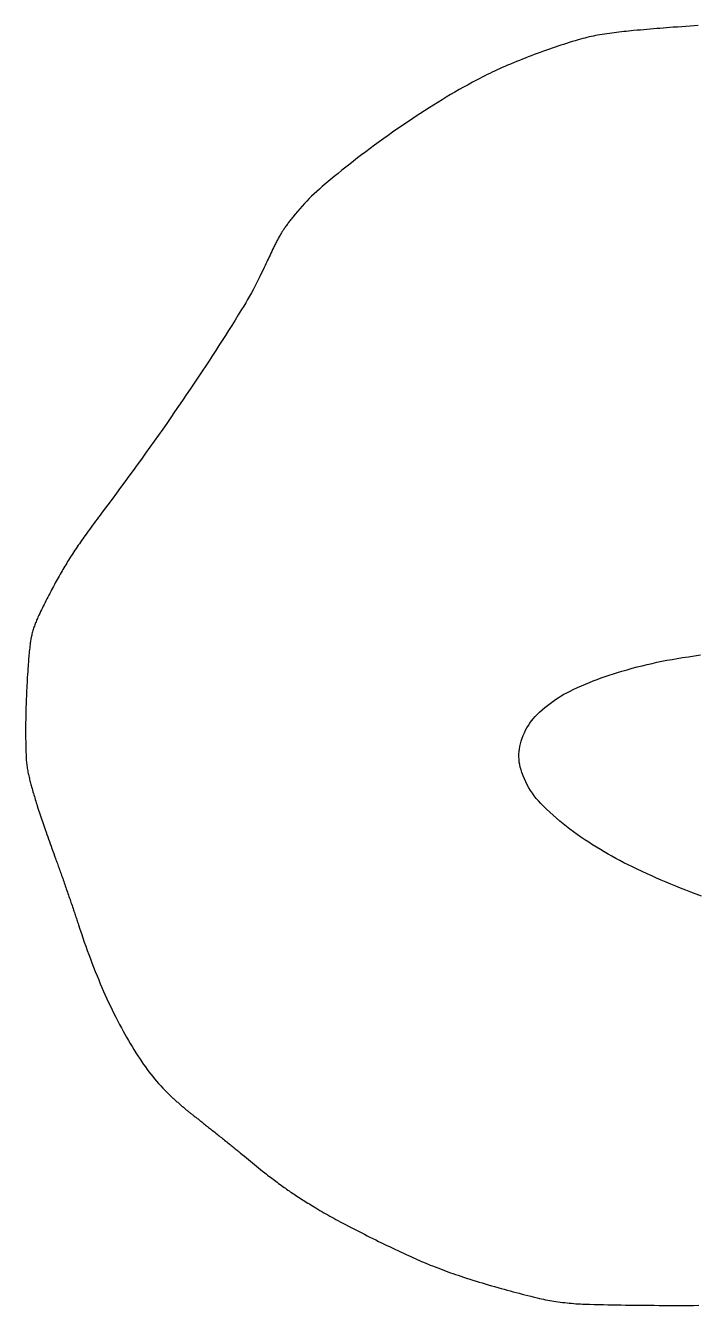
# Model space of a CAD drawing. Extents: x 0 to 1024, y 0 to 751.
# Drawn here: x 0 to 391, y 0 to 745 of the extents above; entities that cross this region are included whole.
import ezdxf

# ---------------------------------------------------------------- set-up
doc = ezdxf.new("R2010")
doc.units = 0

msp = doc.modelspace()

# ---------------------------------------------------------------- linework, layer by layer
for p, q in [((389.26, 745.19), (386.9, 745.03)), ((391.61, 745.35), (389.26, 745.19)), ((324.4, 737.78), (323.13, 737.43)), ((325.65, 738.11), (324.4, 737.78)), ((326.89, 738.43), (325.65, 738.11)), ((328.12, 738.72), (326.89, 738.43)), ((329.35, 739), (328.12, 738.72)), ((330.59, 739.26), (329.35, 739)), ((331.83, 739.51), (330.59, 739.26)), ((333.08, 739.74), (331.83, 739.51)), ((334.36, 739.96), (333.08, 739.74)), ((335.67, 740.17), (334.36, 739.96)), ((337, 740.37), (335.67, 740.17)), ((338.47, 740.58), (337, 740.37)), ((339.92, 740.78), (338.47, 740.58)), ((341.34, 740.97), (339.92, 740.78)), ((342.74, 741.16), (341.34, 740.97)), ((344.12, 741.33), (342.74, 741.16)), ((345.5, 741.5), (344.12, 741.33)), ((346.89, 741.66), (345.5, 741.5)), ((348.28, 741.82), (346.89, 741.66)), ((349.68, 741.97), (348.28, 741.82)), ((351.1, 742.12), (349.68, 741.97)), ((352.55, 742.26), (351.1, 742.12)), ((354.04, 742.4), (352.55, 742.26)), ((356.04, 742.59), (354.04, 742.4)), ((358, 742.77), (356.04, 742.59)), ((359.92, 742.95), (358, 742.77)), ((361.82, 743.11), (359.92, 742.95)), ((363.7, 743.28), (361.82, 743.11)), ((365.57, 743.43), (363.7, 743.28)), ((367.45, 743.59), (365.57, 743.43)), ((369.33, 743.74), (367.45, 743.59)), ((371.23, 743.89), (369.33, 743.74)), ((373.15, 744.04), (371.23, 743.89)), ((375.12, 744.19), (373.15, 744.04)), ((377.12, 744.34), (375.12, 744.19)), ((379.64, 744.52), (377.12, 744.34)), ((382.1, 744.7), (379.64, 744.52)), ((384.51, 744.87), (382.1, 744.7)), ((386.9, 745.03), (384.51, 744.87)), ((301.52, 730.41), (299.68, 729.75)), ((303.27, 731.03), (301.52, 730.41)), ((304.98, 731.63), (303.27, 731.03)), ((306.66, 732.22), (304.98, 731.63)), ((308.33, 732.79), (306.66, 732.22)), ((309.98, 733.34), (308.33, 732.79)), ((311.62, 733.88), (309.98, 733.34)), ((313.27, 734.42), (311.62, 733.88)), ((314.93, 734.95), (313.27, 734.42)), ((316.61, 735.47), (314.93, 734.95)), ((318.31, 735.99), (316.61, 735.47)), ((320.05, 736.52), (318.31, 735.99)), ((321.83, 737.05), (320.05, 736.52)), ((323.13, 737.43), (321.83, 737.05)), ((282.38, 722.98), (280.59, 722.22)), ((284.15, 723.71), (282.38, 722.98)), ((285.88, 724.42), (284.15, 723.71)), ((287.59, 725.12), (285.88, 724.42)), ((289.29, 725.8), (287.59, 725.12)), ((290.99, 726.47), (289.29, 725.8)), ((292.69, 727.13), (290.99, 726.47)), ((294.4, 727.79), (292.69, 727.13)), ((296.13, 728.44), (294.4, 727.79)), ((297.89, 729.09), (296.13, 728.44)), ((299.68, 729.75), (297.89, 729.09)), ((265.97, 715.37), (264.5, 714.61)), ((267.41, 716.11), (265.97, 715.37)), ((268.85, 716.83), (267.41, 716.11)), ((270.27, 717.53), (268.85, 716.83)), ((271.7, 718.22), (270.27, 717.53)), ((273.13, 718.9), (271.7, 718.22)), ((274.57, 719.56), (273.13, 718.9)), ((276.03, 720.23), (274.57, 719.56)), ((277.51, 720.89), (276.03, 720.23)), ((279.03, 721.55), (277.51, 720.89)), ((280.59, 722.22), (279.03, 721.55)), ((252.48, 708.05), (249.97, 706.61)), ((255.03, 709.48), (252.48, 708.05)), ((257.63, 710.92), (255.03, 709.48)), ((260.28, 712.36), (257.63, 710.92)), ((263, 713.82), (260.28, 712.36)), ((264.5, 714.61), (263, 713.82)), ((240.02, 700.66), (237.5, 699.09)), ((242.51, 702.19), (240.02, 700.66)), ((245, 703.68), (242.51, 702.19)), ((247.48, 705.15), (245, 703.68)), ((249.97, 706.61), (247.48, 705.15)), ((229.54, 693.97), (226.8, 692.17)), ((232.36, 695.8), (229.54, 693.97)), ((234.95, 697.47), (232.36, 695.8)), ((237.5, 699.09), (234.95, 697.47)), ((218.87, 686.83), (216.29, 685.05)), ((221.47, 688.61), (218.87, 686.83)), ((224.11, 690.38), (221.47, 688.61)), ((226.8, 692.17), (224.11, 690.38)), ((208.56, 679.58), (205.95, 677.69)), ((211.14, 681.44), (208.56, 679.58)), ((213.72, 683.26), (211.14, 681.44)), ((216.29, 685.05), (213.72, 683.26)), ((198.13, 671.9), (195.72, 670.08)), ((200.6, 673.75), (198.13, 671.9)), ((203.3, 675.75), (200.6, 673.75)), ((205.95, 677.69), (203.3, 675.75)), ((188.77, 664.7), (186.51, 662.91)), ((191.05, 666.49), (188.77, 664.7)), ((193.37, 668.28), (191.05, 666.49)), ((195.72, 670.08), (193.37, 668.28)), ((179.75, 657.42), (177.47, 655.53)), ((182.01, 659.28), (179.75, 657.42)), ((184.26, 661.1), (182.01, 659.28)), ((186.51, 662.91), (184.26, 661.1)), ((169.61, 648.79), (168.1, 647.4)), ((171.18, 650.18), (169.61, 648.79)), ((172.8, 651.58), (171.18, 650.18)), ((175.16, 653.58), (172.8, 651.58)), ((177.47, 655.53), (175.16, 653.58)), ((162.4, 641.71), (161.04, 640.23)), ((163.78, 643.16), (162.4, 641.71)), ((165.19, 644.59), (163.78, 643.16)), ((166.62, 646), (165.19, 644.59)), ((168.1, 647.4), (166.62, 646)), ((155.25, 633.39), (154.86, 632.9)), ((155.65, 633.88), (155.25, 633.39)), ((157, 635.55), (155.65, 633.88)), ((158.34, 637.16), (157, 635.55)), ((159.69, 638.72), (158.34, 637.16)), ((161.04, 640.23), (159.69, 638.72)), ((150.06, 626.29), (149.78, 625.87)), ((150.34, 626.72), (150.06, 626.29)), ((150.63, 627.14), (150.34, 626.72)), ((150.92, 627.57), (150.63, 627.14)), ((151.23, 628.01), (150.92, 627.57)), ((151.6, 628.53), (151.23, 628.01)), ((151.96, 629.04), (151.6, 628.53)), ((152.32, 629.54), (151.96, 629.04)), ((152.68, 630.02), (152.32, 629.54)), ((153.04, 630.51), (152.68, 630.02)), ((153.39, 630.98), (153.04, 630.51)), ((153.75, 631.46), (153.39, 630.98)), ((154.12, 631.93), (153.75, 631.46)), ((154.49, 632.41), (154.12, 631.93)), ((154.86, 632.9), (154.49, 632.41)), ((145.81, 618.87), (145.53, 618.31)), ((146.1, 619.43), (145.81, 618.87)), ((146.39, 619.98), (146.1, 619.43)), ((146.68, 620.53), (146.39, 619.98)), ((146.98, 621.09), (146.68, 620.53)), ((147.29, 621.65), (146.98, 621.09)), ((147.61, 622.22), (147.29, 621.65)), ((147.93, 622.8), (147.61, 622.22)), ((148.2, 623.27), (147.93, 622.8)), ((148.46, 623.72), (148.2, 623.27)), ((148.72, 624.16), (148.46, 623.72)), ((148.98, 624.6), (148.72, 624.16)), ((149.25, 625.03), (148.98, 624.6)), ((149.51, 625.45), (149.25, 625.03)), ((149.78, 625.87), (149.51, 625.45)), ((142.38, 611.78), (141.9, 610.77)), ((142.87, 612.81), (142.38, 611.78)), ((143.36, 613.85), (142.87, 612.81)), ((143.87, 614.91), (143.36, 613.85)), ((144.38, 615.99), (143.87, 614.91)), ((144.67, 616.59), (144.38, 615.99)), ((144.96, 617.17), (144.67, 616.59)), ((145.24, 617.75), (144.96, 617.17)), ((145.53, 618.31), (145.24, 617.75)), ((139, 604.59), (138.5, 603.5)), ((139.5, 605.65), (139, 604.59)), ((139.98, 606.69), (139.5, 605.65)), ((140.47, 607.72), (139.98, 606.69)), ((140.94, 608.74), (140.47, 607.72)), ((141.42, 609.75), (140.94, 608.74)), ((141.9, 610.77), (141.42, 609.75)), ((135.56, 597.37), (134.57, 595.41)), ((136.54, 599.36), (135.56, 597.37)), ((137.52, 601.4), (136.54, 599.36)), ((138.5, 603.5), (137.52, 601.4)), ((131.52, 589.67), (130.46, 587.77)), ((132.56, 591.57), (131.52, 589.67)), ((133.57, 593.48), (132.56, 591.57)), ((134.57, 595.41), (133.57, 593.48)), ((127.08, 582.01), (125.88, 580.03)), ((128.25, 583.95), (127.08, 582.01)), ((129.37, 585.87), (128.25, 583.95)), ((130.46, 587.77), (129.37, 585.87)), ((122.01, 573.82), (120.13, 570.8)), ((123.93, 576.89), (122.01, 573.82)), ((125.88, 580.03), (123.93, 576.89)), ((118.26, 567.84), (116.4, 564.9)), ((120.13, 570.8), (118.26, 567.84)), ((112.67, 559.08), (110.79, 556.16)), ((114.54, 561.99), (112.67, 559.08)), ((116.4, 564.9), (114.54, 561.99)), ((108.88, 553.22), (106.93, 550.25)), ((110.79, 556.16), (108.88, 553.22)), ((102.9, 544.14), (100.53, 540.57)), ((104.94, 547.22), (102.9, 544.14)), ((106.93, 550.25), (104.94, 547.22)), ((98.21, 537.09), (95.92, 533.67)), ((100.53, 540.57), (98.21, 537.09)), ((93.65, 530.31), (91.39, 526.99)), ((95.92, 533.67), (93.65, 530.31)), ((89.13, 523.68), (86.87, 520.39)), ((91.39, 526.99), (89.13, 523.68)), ((84.58, 517.08), (82.26, 513.75)), ((86.87, 520.39), (84.58, 517.08)), ((77.5, 506.96), (75.02, 503.46)), ((79.91, 510.38), (77.5, 506.96)), ((82.26, 513.75), (79.91, 510.38)), ((72.49, 499.89), (70, 496.41)), ((75.02, 503.46), (72.49, 499.89)), ((67.55, 492.99), (65.12, 489.63)), ((70, 496.41), (67.55, 492.99)), ((62.71, 486.3), (60.3, 483)), ((65.12, 489.63), (62.71, 486.3)), ((57.88, 479.7), (55.44, 476.39)), ((60.3, 483), (57.88, 479.7)), ((50.46, 469.69), (47.89, 466.26)), ((52.97, 473.06), (50.46, 469.69)), ((55.44, 476.39), (52.97, 473.06)), ((45.26, 462.76), (44.34, 461.54)), ((47.89, 466.26), (45.26, 462.76)), ((39.98, 455.67), (39.13, 454.52)), ((40.83, 456.83), (39.98, 455.67)), ((41.69, 457.99), (40.83, 456.83)), ((42.55, 459.15), (41.69, 457.99)), ((43.44, 460.33), (42.55, 459.15)), ((44.34, 461.54), (43.44, 460.33)), ((34.08, 447.52), (33.39, 446.55)), ((34.79, 448.51), (34.08, 447.52)), ((35.68, 449.76), (34.79, 448.51)), ((36.56, 450.98), (35.68, 449.76)), ((37.43, 452.18), (36.56, 450.98)), ((38.28, 453.35), (37.43, 452.18)), ((39.13, 454.52), (38.28, 453.35)), ((28.86, 439.92), (28.22, 438.94)), ((29.5, 440.88), (28.86, 439.92)), ((30.14, 441.83), (29.5, 440.88)), ((30.77, 442.77), (30.14, 441.83)), ((31.41, 443.71), (30.77, 442.77)), ((32.06, 444.65), (31.41, 443.71)), ((32.72, 445.59), (32.06, 444.65)), ((33.39, 446.55), (32.72, 445.59)), ((24.04, 432.37), (23.49, 431.48)), ((24.59, 433.26), (24.04, 432.37)), ((25.15, 434.15), (24.59, 433.26)), ((25.72, 435.06), (25.15, 434.15)), ((26.3, 435.98), (25.72, 435.06)), ((26.91, 436.92), (26.3, 435.98)), ((27.57, 437.94), (26.91, 436.92)), ((28.22, 438.94), (27.57, 437.94)), ((19.65, 424.88), (19.07, 423.85)), ((20.24, 425.93), (19.65, 424.88)), ((20.8, 426.9), (20.24, 425.93)), ((21.34, 427.85), (20.8, 426.9)), ((21.88, 428.77), (21.34, 427.85)), ((22.42, 429.68), (21.88, 428.77)), ((22.96, 430.58), (22.42, 429.68)), ((23.49, 431.48), (22.96, 430.58)), ((15.79, 417.85), (15.25, 416.84)), ((16.32, 418.86), (15.79, 417.85)), ((16.86, 419.85), (16.32, 418.86)), ((17.4, 420.84), (16.86, 419.85)), ((17.94, 421.84), (17.4, 420.84)), ((18.5, 422.84), (17.94, 421.84)), ((19.07, 423.85), (18.5, 422.84)), ((11.96, 410.44), (11.44, 409.39)), ((12.5, 411.5), (11.96, 410.44)), ((13.05, 412.59), (12.5, 411.5)), ((13.62, 413.69), (13.05, 412.59)), ((14.17, 414.76), (13.62, 413.69)), ((14.72, 415.81), (14.17, 414.76)), ((15.25, 416.84), (14.72, 415.81)), ((8.36, 403.09), (7.84, 401.99)), ((8.88, 404.16), (8.36, 403.09)), ((9.39, 405.22), (8.88, 404.16)), ((9.9, 406.27), (9.39, 405.22)), ((10.41, 407.31), (9.9, 406.27)), ((10.92, 408.35), (10.41, 407.31)), ((11.44, 409.39), (10.92, 408.35)), ((4.99, 395.1), (4.77, 394.44)), ((5.21, 395.75), (4.99, 395.1)), ((5.44, 396.39), (5.21, 395.75)), ((5.67, 397.03), (5.44, 396.39)), ((5.92, 397.66), (5.67, 397.03)), ((6.17, 398.29), (5.92, 397.66)), ((6.44, 398.93), (6.17, 398.29)), ((6.72, 399.56), (6.44, 398.93)), ((7.01, 400.21), (6.72, 399.56)), ((7.31, 400.87), (7.01, 400.21)), ((7.84, 401.99), (7.31, 400.87)), ((3.14, 387.89), (3.03, 387.23)), ((3.25, 388.53), (3.14, 387.89)), ((3.38, 389.17), (3.25, 388.53)), ((3.51, 389.81), (3.38, 389.17)), ((3.66, 390.45), (3.51, 389.81)), ((3.81, 391.09), (3.66, 390.45)), ((3.98, 391.74), (3.81, 391.09)), ((4.16, 392.4), (3.98, 391.74)), ((4.35, 393.07), (4.16, 392.4)), ((4.56, 393.76), (4.35, 393.07)), ((4.77, 394.44), (4.56, 393.76)), ((2.28, 380.92), (2.17, 379.89)), ((2.39, 381.97), (2.28, 380.92)), ((2.5, 383.02), (2.39, 381.97)), ((2.62, 384.1), (2.5, 383.02)), ((2.75, 385.2), (2.62, 384.1)), ((2.84, 385.89), (2.75, 385.2)), ((2.93, 386.57), (2.84, 385.89)), ((3.03, 387.23), (2.93, 386.57)), ((1.63, 373.6), (1.55, 372.5)), ((1.71, 374.69), (1.63, 373.6)), ((1.8, 375.75), (1.71, 374.69)), ((1.89, 376.79), (1.8, 375.75)), ((1.98, 377.83), (1.89, 376.79)), ((2.07, 378.86), (1.98, 377.83)), ((2.17, 379.89), (2.07, 378.86)), ((356.14, 371.95), (359.02, 372.68)), ((359.02, 372.68), (361.88, 373.37)), ((361.88, 373.37), (364.74, 374.03)), ((364.74, 374.03), (367.61, 374.66)), ((367.61, 374.66), (370.49, 375.25)), ((370.49, 375.25), (373.41, 375.82)), ((373.41, 375.82), (376.38, 376.36)), ((376.38, 376.36), (379.41, 376.88)), ((379.41, 376.88), (382.5, 377.38)), ((382.5, 377.38), (386.05, 377.92)), ((386.05, 377.92), (389.51, 378.43)), ((389.51, 378.43), (392.92, 378.9)), ((1.12, 366.02), (1.02, 364.45)), ((1.22, 367.6), (1.12, 366.02)), ((1.32, 369.2), (1.22, 367.6)), ((1.43, 370.83), (1.32, 369.2)), ((1.55, 372.5), (1.43, 370.83)), ((332.86, 364.7), (335.17, 365.55)), ((335.17, 365.55), (337.5, 366.38)), ((337.5, 366.38), (339.86, 367.18)), ((339.86, 367.18), (342.27, 367.96)), ((342.27, 367.96), (344.73, 368.73)), ((344.73, 368.73), (347.25, 369.48)), ((347.25, 369.48), (350.26, 370.35)), ((350.26, 370.35), (353.22, 371.17)), ((353.22, 371.17), (356.14, 371.95)), ((0.69, 358.19), (0.62, 356.58)), ((0.77, 359.77), (0.69, 358.19)), ((0.85, 361.34), (0.77, 359.77)), ((0.94, 362.9), (0.85, 361.34)), ((1.02, 364.45), (0.94, 362.9)), ((315.24, 356.96), (317.04, 357.88)), ((317.04, 357.88), (318.9, 358.78)), ((318.9, 358.78), (321.29, 359.88)), ((321.29, 359.88), (323.65, 360.93)), ((323.65, 360.93), (325.97, 361.93)), ((325.97, 361.93), (328.27, 362.89)), ((328.27, 362.89), (330.57, 363.81)), ((330.57, 363.81), (332.86, 364.7)), ((0.42, 351.7), (0.37, 350.16)), ((0.48, 353.28), (0.42, 351.7)), ((0.55, 354.95), (0.48, 353.28)), ((0.62, 356.58), (0.55, 354.95)), ((303.83, 349.52), (305.37, 350.72)), ((305.37, 350.72), (306.94, 351.87)), ((306.94, 351.87), (308.52, 352.97)), ((308.52, 352.97), (310.14, 354.02)), ((310.14, 354.02), (311.8, 355.04)), ((311.8, 355.04), (313.49, 356.02)), ((313.49, 356.02), (315.24, 356.96)), ((0.21, 344.19), (0.18, 342.72)), ((0.24, 345.67), (0.21, 344.19)), ((0.28, 347.15), (0.24, 345.67)), ((0.32, 348.65), (0.28, 347.15)), ((0.37, 350.16), (0.32, 348.65)), ((295.69, 341.86), (296.79, 343.11)), ((296.79, 343.11), (297.97, 344.34)), ((297.97, 344.34), (299.23, 345.55)), ((299.23, 345.55), (300.76, 346.94)), ((300.76, 346.94), (302.29, 348.26)), ((302.29, 348.26), (303.83, 349.52)), ((0.13, 338.23), (0.12, 336.68)), ((0.12, 336.68), (0.12, 335.1)), ((0.14, 339.74), (0.13, 338.23)), ((0.16, 341.24), (0.14, 339.74)), ((0.18, 342.72), (0.16, 341.24)), ((291.18, 335.07), (291.95, 336.51)), ((291.95, 336.51), (292.79, 337.9)), ((292.79, 337.9), (293.69, 339.26)), ((293.69, 339.26), (294.65, 340.57)), ((294.65, 340.57), (295.69, 341.86)), ((0.12, 335.1), (0.12, 333.77)), ((0.12, 333.77), (0.12, 332.47)), ((0.12, 332.47), (0.13, 331.19)), ((0.13, 331.19), (0.14, 329.92)), ((0.14, 329.92), (0.16, 328.67)), ((0.16, 328.67), (0.18, 327.43)), ((288.21, 327.24), (288.65, 328.8)), ((288.65, 328.8), (289.2, 330.45)), ((289.2, 330.45), (289.8, 332.04)), ((289.8, 332.04), (290.46, 333.58)), ((290.46, 333.58), (291.18, 335.07)), ((0.18, 327.43), (0.2, 326.18)), ((0.2, 326.18), (0.23, 324.93)), ((0.23, 324.93), (0.26, 323.67)), ((0.26, 323.67), (0.3, 322.39)), ((0.3, 322.39), (0.35, 321.08)), ((0.35, 321.08), (0.39, 319.75)), ((287.27, 319.6), (287.29, 321.11)), ((287.29, 321.11), (287.39, 322.63)), ((287.39, 322.63), (287.57, 324.16)), ((287.57, 324.16), (287.85, 325.69)), ((287.85, 325.69), (288.21, 327.24)), ((0.39, 319.75), (0.43, 318.96)), ((0.43, 318.96), (0.47, 318.19)), ((0.47, 318.19), (0.52, 317.43)), ((0.52, 317.43), (0.58, 316.69)), ((0.58, 316.69), (0.66, 315.95)), ((0.66, 315.95), (0.74, 315.22)), ((0.74, 315.22), (0.83, 314.49)), ((0.83, 314.49), (0.94, 313.75)), ((0.94, 313.75), (1.06, 313.01)), ((1.06, 313.01), (1.19, 312.27)), ((287.35, 318.08), (287.27, 319.6)), ((287.5, 316.57), (287.35, 318.08)), ((287.75, 315.05), (287.5, 316.57)), ((288.08, 313.53), (287.75, 315.05)), ((288.5, 312), (288.08, 313.53)), ((1.19, 312.27), (1.33, 311.51)), ((1.33, 311.51), (1.48, 310.73)), ((1.48, 310.73), (1.64, 309.98)), ((1.64, 309.98), (1.8, 309.24)), ((1.8, 309.24), (1.96, 308.52)), ((1.96, 308.52), (2.12, 307.81)), ((2.12, 307.81), (2.29, 307.1)), ((2.29, 307.1), (2.46, 306.4)), ((2.46, 306.4), (2.63, 305.71)), ((2.63, 305.71), (2.81, 305.01)), ((289.01, 310.46), (288.5, 312)), ((289.72, 308.57), (289.01, 310.46)), ((290.47, 306.75), (289.72, 308.57)), ((291.28, 304.99), (290.47, 306.75)), ((2.81, 305.01), (2.99, 304.3)), ((2.99, 304.3), (3.18, 303.58)), ((3.18, 303.58), (3.38, 302.86)), ((3.38, 302.86), (3.59, 302.12)), ((3.59, 302.12), (3.87, 301.15)), ((3.87, 301.15), (4.14, 300.2)), ((4.14, 300.2), (4.41, 299.27)), ((4.41, 299.27), (4.68, 298.35)), ((4.68, 298.35), (4.95, 297.45)), ((292.14, 303.28), (291.28, 304.99)), ((293.06, 301.63), (292.14, 303.28)), ((294.04, 300.02), (293.06, 301.63)), ((295.08, 298.45), (294.04, 300.02)), ((296.2, 296.92), (295.08, 298.45)), ((4.95, 297.45), (5.22, 296.54)), ((5.22, 296.54), (5.49, 295.64)), ((5.49, 295.64), (5.77, 294.74)), ((5.77, 294.74), (6.05, 293.83)), ((6.05, 293.83), (6.34, 292.9)), ((6.34, 292.9), (6.63, 291.96)), ((6.63, 291.96), (6.94, 291)), ((6.94, 291), (7.32, 289.81)), ((297.38, 295.42), (296.2, 296.92)), ((298.63, 293.94), (297.38, 295.42)), ((299.97, 292.49), (298.63, 293.94)), ((301.38, 291.05), (299.97, 292.49)), ((303.33, 289.16), (301.38, 291.05)), ((7.32, 289.81), (7.7, 288.64)), ((7.7, 288.64), (8.07, 287.49)), ((8.07, 287.49), (8.44, 286.36)), ((8.44, 286.36), (8.81, 285.25)), ((8.81, 285.25), (9.18, 284.13)), ((9.18, 284.13), (9.55, 283.02)), ((305.26, 287.34), (303.33, 289.16)), ((307.18, 285.58), (305.26, 287.34)), ((309.11, 283.88), (307.18, 285.58)), ((311.04, 282.22), (309.11, 283.88)), ((9.55, 283.02), (9.93, 281.91)), ((9.93, 281.91), (10.31, 280.78)), ((10.31, 280.78), (10.7, 279.64)), ((10.7, 279.64), (11.1, 278.48)), ((11.1, 278.48), (11.51, 277.3)), ((11.51, 277.3), (12.03, 275.84)), ((12.03, 275.84), (12.53, 274.41)), ((312.99, 280.61), (311.04, 282.22)), ((314.98, 279.02), (312.99, 280.61)), ((316.99, 277.47), (314.98, 279.02)), ((319.05, 275.93), (316.99, 277.47)), ((321.17, 274.41), (319.05, 275.93)), ((12.53, 274.41), (13.02, 273.01)), ((13.02, 273.01), (13.51, 271.62)), ((13.51, 271.62), (14, 270.25)), ((14, 270.25), (14.48, 268.89)), ((14.48, 268.89), (14.97, 267.53)), ((323.35, 272.89), (321.17, 274.41)), ((325.59, 271.37), (323.35, 272.89)), ((327.91, 269.85), (325.59, 271.37)), ((330.19, 268.38), (327.91, 269.85)), ((332.44, 266.96), (330.19, 268.38)), ((14.97, 267.53), (15.46, 266.16)), ((15.46, 266.16), (15.96, 264.78)), ((15.96, 264.78), (16.47, 263.38)), ((16.47, 263.38), (16.98, 261.96)), ((16.98, 261.96), (17.51, 260.5)), ((334.68, 265.59), (332.44, 266.96)), ((336.92, 264.26), (334.68, 265.59)), ((339.16, 262.96), (336.92, 264.26)), ((341.41, 261.69), (339.16, 262.96)), ((343.7, 260.44), (341.41, 261.69)), ((17.51, 260.5), (17.8, 259.72)), ((17.8, 259.72), (18.08, 258.95)), ((18.08, 258.95), (18.35, 258.2)), ((18.35, 258.2), (18.62, 257.46)), ((18.62, 257.46), (18.88, 256.73)), ((18.88, 256.73), (19.14, 256)), ((19.14, 256), (19.41, 255.27)), ((19.41, 255.27), (19.67, 254.53)), ((19.67, 254.53), (19.93, 253.79)), ((19.93, 253.79), (20.2, 253.04)), ((346.02, 259.2), (343.7, 260.44)), ((348.38, 257.98), (346.02, 259.2)), ((350.8, 256.76), (348.38, 257.98)), ((353.29, 255.54), (350.8, 256.76)), ((356.19, 254.14), (353.29, 255.54)), ((359.04, 252.8), (356.19, 254.14)), ((20.2, 253.04), (20.47, 252.27)), ((20.47, 252.27), (20.75, 251.49)), ((20.75, 251.49), (21.08, 250.57)), ((21.08, 250.57), (21.39, 249.67)), ((21.39, 249.67), (21.7, 248.79)), ((21.7, 248.79), (22.01, 247.92)), ((22.01, 247.92), (22.31, 247.05)), ((22.31, 247.05), (22.61, 246.19)), ((22.61, 246.19), (22.91, 245.33)), ((361.85, 251.5), (359.04, 252.8)), ((364.63, 250.23), (361.85, 251.5)), ((367.39, 249), (364.63, 250.23)), ((370.14, 247.8), (367.39, 249)), ((372.91, 246.62), (370.14, 247.8)), ((375.7, 245.45), (372.91, 246.62)), ((22.91, 245.33), (23.21, 244.47)), ((23.21, 244.47), (23.52, 243.6)), ((23.52, 243.6), (23.82, 242.71)), ((23.82, 242.71), (24.13, 241.81)), ((24.13, 241.81), (24.45, 240.89)), ((24.45, 240.89), (24.77, 239.99)), ((24.77, 239.99), (25.07, 239.1)), ((25.07, 239.1), (25.37, 238.22)), ((378.53, 244.3), (375.7, 245.45)), ((381.4, 243.15), (378.53, 244.3)), ((384.33, 242), (381.4, 243.15)), ((387.34, 240.84), (384.33, 242)), ((390.51, 239.64), (387.34, 240.84)), ((393.63, 238.49), (390.51, 239.64)), ((25.37, 238.22), (25.67, 237.36)), ((25.67, 237.36), (25.96, 236.51)), ((25.96, 236.51), (26.25, 235.66)), ((26.25, 235.66), (26.54, 234.81)), ((26.54, 234.81), (26.83, 233.96)), ((26.83, 233.96), (27.13, 233.1)), ((27.13, 233.1), (27.42, 232.22)), ((27.42, 232.22), (27.72, 231.33)), ((27.72, 231.33), (28.03, 230.42)), ((28.03, 230.42), (28.28, 229.68)), ((28.28, 229.68), (28.53, 228.95)), ((28.53, 228.95), (28.77, 228.24)), ((28.77, 228.24), (29, 227.53)), ((29, 227.53), (29.24, 226.83)), ((29.24, 226.83), (29.47, 226.14)), ((29.47, 226.14), (29.7, 225.44)), ((29.7, 225.44), (29.93, 224.74)), ((29.93, 224.74), (30.16, 224.03)), ((30.16, 224.03), (30.4, 223.32)), ((30.4, 223.32), (30.63, 222.59)), ((30.63, 222.59), (30.88, 221.84)), ((30.88, 221.84), (31.73, 219.23)), ((31.73, 219.23), (32.58, 216.67)), ((32.58, 216.67), (33.43, 214.17)), ((33.43, 214.17), (34.29, 211.71)), ((34.29, 211.71), (35.15, 209.28)), ((35.15, 209.28), (36.02, 206.86)), ((36.02, 206.86), (36.9, 204.45)), ((36.9, 204.45), (37.81, 202.03)), ((37.81, 202.03), (38.74, 199.6)), ((38.74, 199.6), (39.7, 197.14)), ((39.7, 197.14), (40.69, 194.64)), ((40.69, 194.64), (41.71, 192.09)), ((41.71, 192.09), (42.67, 189.76)), ((42.67, 189.76), (43.61, 187.48)), ((43.61, 187.48), (44.56, 185.26)), ((44.56, 185.26), (45.51, 183.07)), ((45.51, 183.07), (46.47, 180.91)), ((46.47, 180.91), (47.44, 178.77)), ((47.44, 178.77), (48.43, 176.64)), ((48.43, 176.64), (49.45, 174.51)), ((49.45, 174.51), (50.49, 172.36)), ((50.49, 172.36), (51.56, 170.19)), ((51.56, 170.19), (52.67, 167.99)), ((52.67, 167.99), (53.81, 165.75)), ((53.81, 165.75), (54.84, 163.78)), ((54.84, 163.78), (55.87, 161.86)), ((55.87, 161.86), (56.88, 159.98)), ((56.88, 159.98), (57.91, 158.13)), ((57.91, 158.13), (58.93, 156.31)), ((58.93, 156.31), (59.97, 154.51)), ((59.97, 154.51), (61.03, 152.72)), ((61.03, 152.72), (62.11, 150.93)), ((62.11, 150.93), (63.21, 149.13)), ((63.21, 149.13), (64.35, 147.32)), ((64.35, 147.32), (65.52, 145.48)), ((65.52, 145.48), (66.73, 143.62)), ((66.73, 143.62), (67.77, 142.06)), ((67.77, 142.06), (68.81, 140.54)), ((68.81, 140.54), (69.84, 139.07)), ((69.84, 139.07), (70.88, 137.63)), ((70.88, 137.63), (71.94, 136.22)), ((71.94, 136.22), (73.01, 134.83)), ((73.01, 134.83), (74.1, 133.46)), ((74.1, 133.46), (75.22, 132.1)), ((75.22, 132.1), (76.37, 130.75)), ((76.37, 130.75), (77.56, 129.39)), ((77.56, 129.39), (78.78, 128.03)), ((78.78, 128.03), (80.05, 126.65)), ((80.05, 126.65), (80.35, 126.34)), ((80.35, 126.34), (80.64, 126.03)), ((80.64, 126.03), (80.92, 125.73)), ((80.92, 125.73), (81.21, 125.44)), ((81.21, 125.44), (81.49, 125.15)), ((81.49, 125.15), (81.77, 124.86)), ((81.77, 124.86), (82.05, 124.58)), ((82.05, 124.58), (82.34, 124.3)), ((82.34, 124.3), (82.63, 124.01)), ((82.63, 124.01), (82.93, 123.72)), ((82.93, 123.72), (83.23, 123.43)), ((83.23, 123.43), (83.55, 123.13)), ((83.55, 123.13), (83.95, 122.76)), ((83.95, 122.76), (84.34, 122.39)), ((84.34, 122.39), (84.73, 122.02)), ((84.73, 122.02), (85.11, 121.67)), ((85.11, 121.67), (85.49, 121.32)), ((85.49, 121.32), (85.87, 120.97)), ((85.87, 120.97), (86.25, 120.62)), ((86.25, 120.62), (86.63, 120.27)), ((86.63, 120.27), (87.02, 119.92)), ((87.02, 119.92), (87.41, 119.56)), ((87.41, 119.56), (87.82, 119.2)), ((87.82, 119.2), (88.23, 118.83)), ((88.23, 118.83), (88.66, 118.45)), ((88.66, 118.45), (89.08, 118.08)), ((89.08, 118.08), (89.5, 117.71)), ((89.5, 117.71), (89.91, 117.35)), ((89.91, 117.35), (90.31, 116.99)), ((90.31, 116.99), (90.72, 116.64)), ((90.72, 116.64), (91.13, 116.29)), ((91.13, 116.29), (91.54, 115.94)), ((91.54, 115.94), (91.96, 115.58)), ((91.96, 115.58), (92.38, 115.22)), ((92.38, 115.22), (92.81, 114.86)), ((92.81, 114.86), (93.25, 114.49)), ((93.25, 114.49), (93.64, 114.16)), ((93.64, 114.16), (94.03, 113.84)), ((94.03, 113.84), (94.41, 113.52)), ((94.41, 113.52), (94.78, 113.22)), ((94.78, 113.22), (95.16, 112.91)), ((95.16, 112.91), (95.53, 112.61)), ((95.53, 112.61), (95.9, 112.31)), ((95.9, 112.31), (96.28, 112.01)), ((96.28, 112.01), (96.66, 111.71)), ((96.66, 111.71), (97.05, 111.41)), ((97.05, 111.41), (97.44, 111.1)), ((97.44, 111.1), (97.85, 110.79)), ((97.85, 110.79), (98.31, 110.43)), ((98.31, 110.43), (98.75, 110.09)), ((98.75, 110.09), (99.19, 109.75)), ((99.19, 109.75), (99.62, 109.41)), ((99.62, 109.41), (100.05, 109.08)), ((100.05, 109.08), (100.47, 108.75)), ((100.47, 108.75), (100.89, 108.42)), ((100.89, 108.42), (101.32, 108.09)), ((101.32, 108.09), (101.75, 107.75)), ((101.75, 107.75), (102.18, 107.41)), ((102.18, 107.41), (102.63, 107.06)), ((102.63, 107.06), (103.08, 106.7)), ((103.08, 106.7), (103.7, 106.21)), ((103.7, 106.21), (104.31, 105.72)), ((104.31, 105.72), (104.9, 105.25)), ((104.9, 105.25), (105.49, 104.78)), ((105.49, 104.78), (106.07, 104.32)), ((106.07, 104.32), (106.65, 103.86)), ((106.65, 103.86), (107.23, 103.4)), ((107.23, 103.4), (107.81, 102.93)), ((107.81, 102.93), (108.4, 102.46)), ((108.4, 102.46), (109, 101.99)), ((109, 101.99), (109.6, 101.5)), ((109.6, 101.5), (110.22, 101.01)), ((110.22, 101.01), (110.89, 100.47)), ((110.89, 100.47), (111.54, 99.95)), ((111.54, 99.95), (112.19, 99.43)), ((112.19, 99.43), (112.82, 98.92)), ((112.82, 98.92), (113.45, 98.42)), ((113.45, 98.42), (114.07, 97.92)), ((114.07, 97.92), (114.69, 97.42)), ((114.69, 97.42), (115.32, 96.91)), ((115.32, 96.91), (115.95, 96.4)), ((115.95, 96.4), (116.59, 95.89)), ((116.59, 95.89), (117.24, 95.36)), ((117.24, 95.36), (117.91, 94.82)), ((117.91, 94.82), (118.53, 94.32)), ((118.53, 94.32), (119.13, 93.83)), ((119.13, 93.83), (119.72, 93.35)), ((119.72, 93.35), (120.31, 92.87)), ((120.31, 92.87), (120.89, 92.4)), ((120.89, 92.4), (121.46, 91.93)), ((121.46, 91.93), (122.04, 91.46)), ((122.04, 91.46), (122.62, 90.99)), ((122.62, 90.99), (123.2, 90.52)), ((123.2, 90.52), (123.79, 90.03)), ((123.79, 90.03), (124.39, 89.54)), ((124.39, 89.54), (125.01, 89.04)), ((125.01, 89.04), (126.25, 88.02)), ((126.25, 88.02), (127.46, 87.03)), ((127.46, 87.03), (128.65, 86.06)), ((128.65, 86.06), (129.83, 85.1)), ((129.83, 85.1), (130.99, 84.16)), ((130.99, 84.16), (132.15, 83.21)), ((132.15, 83.21), (133.32, 82.28)), ((133.32, 82.28), (134.49, 81.33)), ((134.49, 81.33), (135.67, 80.38)), ((135.67, 80.38), (136.87, 79.42)), ((136.87, 79.42), (138.09, 78.44)), ((138.09, 78.44), (139.34, 77.45)), ((139.34, 77.45), (140.17, 76.78)), ((140.17, 76.78), (140.99, 76.14)), ((140.99, 76.14), (141.79, 75.51)), ((141.79, 75.51), (142.59, 74.89)), ((142.59, 74.89), (143.38, 74.28)), ((143.38, 74.28), (144.16, 73.68)), ((144.16, 73.68), (144.95, 73.08)), ((144.95, 73.08), (145.75, 72.48)), ((145.75, 72.48), (146.56, 71.88)), ((146.56, 71.88), (147.38, 71.27)), ((147.38, 71.27), (148.21, 70.66)), ((148.21, 70.66), (149.07, 70.03)), ((149.07, 70.03), (149.83, 69.48)), ((149.83, 69.48), (150.57, 68.94)), ((150.57, 68.94), (151.31, 68.42)), ((151.31, 68.42), (152.03, 67.91)), ((152.03, 67.91), (152.76, 67.4)), ((152.76, 67.4), (153.48, 66.9)), ((153.48, 66.9), (154.2, 66.41)), ((154.2, 66.41), (154.93, 65.91)), ((154.93, 65.91), (155.67, 65.42)), ((155.67, 65.42), (156.42, 64.92)), ((156.42, 64.92), (157.18, 64.42)), ((157.18, 64.42), (157.97, 63.9)), ((157.97, 63.9), (158.92, 63.29)), ((158.92, 63.29), (159.86, 62.69)), ((159.86, 62.69), (160.78, 62.1)), ((160.78, 62.1), (161.68, 61.52)), ((161.68, 61.52), (162.58, 60.95)), ((162.58, 60.95), (163.48, 60.39)), ((163.48, 60.39), (164.38, 59.82)), ((164.38, 59.82), (165.29, 59.26)), ((165.29, 59.26), (166.2, 58.7)), ((166.2, 58.7), (167.13, 58.12)), ((167.13, 58.12), (168.08, 57.55)), ((168.08, 57.55), (169.05, 56.96)), ((169.05, 56.96), (170.25, 56.23)), ((170.25, 56.23), (171.43, 55.53)), ((171.43, 55.53), (172.59, 54.84)), ((172.59, 54.84), (173.74, 54.17)), ((173.74, 54.17), (174.89, 53.51)), ((174.89, 53.51), (176.03, 52.86)), ((176.03, 52.86), (177.17, 52.21)), ((177.17, 52.21), (178.32, 51.57)), ((178.32, 51.57), (179.49, 50.93)), ((179.49, 50.93), (180.68, 50.28)), ((180.68, 50.28), (181.89, 49.63)), ((181.89, 49.63), (183.13, 48.97)), ((183.13, 48.97), (184.78, 48.1)), ((184.78, 48.1), (186.39, 47.25)), ((186.39, 47.25), (187.98, 46.42)), ((187.98, 46.42), (189.55, 45.61)), ((189.55, 45.61), (191.11, 44.8)), ((191.11, 44.8), (192.66, 44.01)), ((192.66, 44.01), (194.21, 43.21)), ((194.21, 43.21), (195.77, 42.42)), ((195.77, 42.42), (197.35, 41.62)), ((197.35, 41.62), (198.95, 40.82)), ((198.95, 40.82), (200.58, 40)), ((200.58, 40), (202.25, 39.17)), ((202.25, 39.17), (203.93, 38.34)), ((203.93, 38.34), (205.58, 37.52)), ((205.58, 37.52), (207.2, 36.73)), ((207.2, 36.73), (208.79, 35.95)), ((208.79, 35.95), (210.38, 35.18)), ((210.38, 35.18), (211.96, 34.42)), ((211.96, 34.42), (213.54, 33.66)), ((213.54, 33.66), (215.13, 32.9)), ((215.13, 32.9), (216.73, 32.14)), ((216.73, 32.14), (218.36, 31.37)), ((218.36, 31.37), (220.03, 30.6)), ((220.03, 30.6), (221.73, 29.8)), ((221.73, 29.8), (223.04, 29.2)), ((223.04, 29.2), (224.32, 28.61)), ((224.32, 28.61), (225.59, 28.04)), ((225.59, 28.04), (226.84, 27.48)), ((226.84, 27.48), (228.08, 26.93)), ((228.08, 26.93), (229.32, 26.39)), ((229.32, 26.39), (230.56, 25.86)), ((230.56, 25.86), (231.8, 25.33)), ((231.8, 25.33), (233.07, 24.8)), ((233.07, 24.8), (234.35, 24.27)), ((234.35, 24.27), (235.66, 23.74)), ((235.66, 23.74), (237, 23.2)), ((237, 23.2), (238.54, 22.59)), ((238.54, 22.59), (240.05, 22)), ((240.05, 22), (241.54, 21.42)), ((241.54, 21.42), (243.01, 20.87)), ((243.01, 20.87), (244.47, 20.32)), ((244.47, 20.32), (245.93, 19.79)), ((245.93, 19.79), (247.38, 19.27)), ((247.38, 19.27), (248.85, 18.76)), ((248.85, 18.76), (250.34, 18.24)), ((250.34, 18.24), (251.85, 17.73)), ((251.85, 17.73), (253.39, 17.22)), ((253.39, 17.22), (254.97, 16.71)), ((254.97, 16.71), (256.85, 16.1)), ((256.85, 16.1), (258.7, 15.51)), ((258.7, 15.51), (260.52, 14.93)), ((260.52, 14.93), (262.32, 14.37)), ((262.32, 14.37), (264.1, 13.83)), ((264.1, 13.83), (265.87, 13.29)), ((265.87, 13.29), (267.65, 12.75)), ((267.65, 12.75), (269.43, 12.22)), ((269.43, 12.22), (271.24, 11.7)), ((271.24, 11.7), (273.07, 11.17)), ((273.07, 11.17), (274.94, 10.63)), ((274.94, 10.63), (276.85, 10.09)), ((276.85, 10.09), (278.67, 9.59)), ((278.67, 9.59), (280.45, 9.09)), ((280.45, 9.09), (282.2, 8.62)), ((282.2, 8.62), (283.93, 8.15)), ((283.93, 8.15), (285.65, 7.69)), ((285.65, 7.69), (287.36, 7.25)), ((287.36, 7.25), (289.07, 6.81)), ((289.07, 6.81), (290.79, 6.37)), ((290.79, 6.37), (292.52, 5.93)), ((292.52, 5.93), (294.29, 5.5)), ((294.29, 5.5), (296.08, 5.06)), ((296.08, 5.06), (297.92, 4.61)), ((297.92, 4.61), (299.18, 4.32)), ((299.18, 4.32), (300.41, 4.04)), ((300.41, 4.04), (301.62, 3.78)), ((301.62, 3.78), (302.82, 3.53)), ((302.82, 3.53), (304.01, 3.3)), ((304.01, 3.3), (305.2, 3.08)), ((305.2, 3.08), (306.38, 2.87)), ((306.38, 2.87), (307.58, 2.68)), ((307.58, 2.68), (308.79, 2.49)), ((308.79, 2.49), (310.02, 2.32)), ((310.02, 2.32), (311.27, 2.15)), ((311.27, 2.15), (312.55, 1.99)), ((312.55, 1.99), (313.92, 1.83)), ((313.92, 1.83), (315.26, 1.69)), ((315.26, 1.69), (316.58, 1.55)), ((316.58, 1.55), (317.88, 1.43)), ((317.88, 1.43), (319.17, 1.32)), ((319.17, 1.32), (320.46, 1.22)), ((320.46, 1.22), (321.74, 1.14)), ((321.74, 1.14), (323.04, 1.06)), ((323.04, 1.06), (324.34, 0.99)), ((324.34, 0.99), (325.67, 0.94)), ((325.67, 0.94), (327.01, 0.89)), ((327.01, 0.89), (328.39, 0.85)), ((328.39, 0.85), (331.13, 0.79)), ((331.13, 0.79), (333.81, 0.73)), ((333.81, 0.73), (336.44, 0.67)), ((336.44, 0.67), (339.03, 0.62)), ((339.03, 0.62), (341.6, 0.57)), ((341.6, 0.57), (344.16, 0.52)), ((344.16, 0.52), (346.72, 0.48)), ((346.72, 0.48), (349.29, 0.44)), ((349.29, 0.44), (351.89, 0.41)), ((351.89, 0.41), (354.52, 0.37)), ((354.52, 0.37), (357.2, 0.34)), ((357.2, 0.34), (359.94, 0.32)), ((359.94, 0.32), (362.98, 0.29)), ((362.98, 0.29), (365.96, 0.27)), ((365.96, 0.27), (368.88, 0.25)), ((368.88, 0.25), (371.77, 0.23)), ((371.77, 0.23), (374.62, 0.22)), ((374.62, 0.22), (377.47, 0.22)), ((377.47, 0.22), (380.31, 0.22)), ((380.31, 0.22), (383.17, 0.22)), ((383.17, 0.22), (386.05, 0.23)), ((386.05, 0.23), (388.98, 0.24)), ((388.98, 0.24), (391.96, 0.26))]:
    msp.add_line(p, q)

doc.saveas('drawing.dxf')
